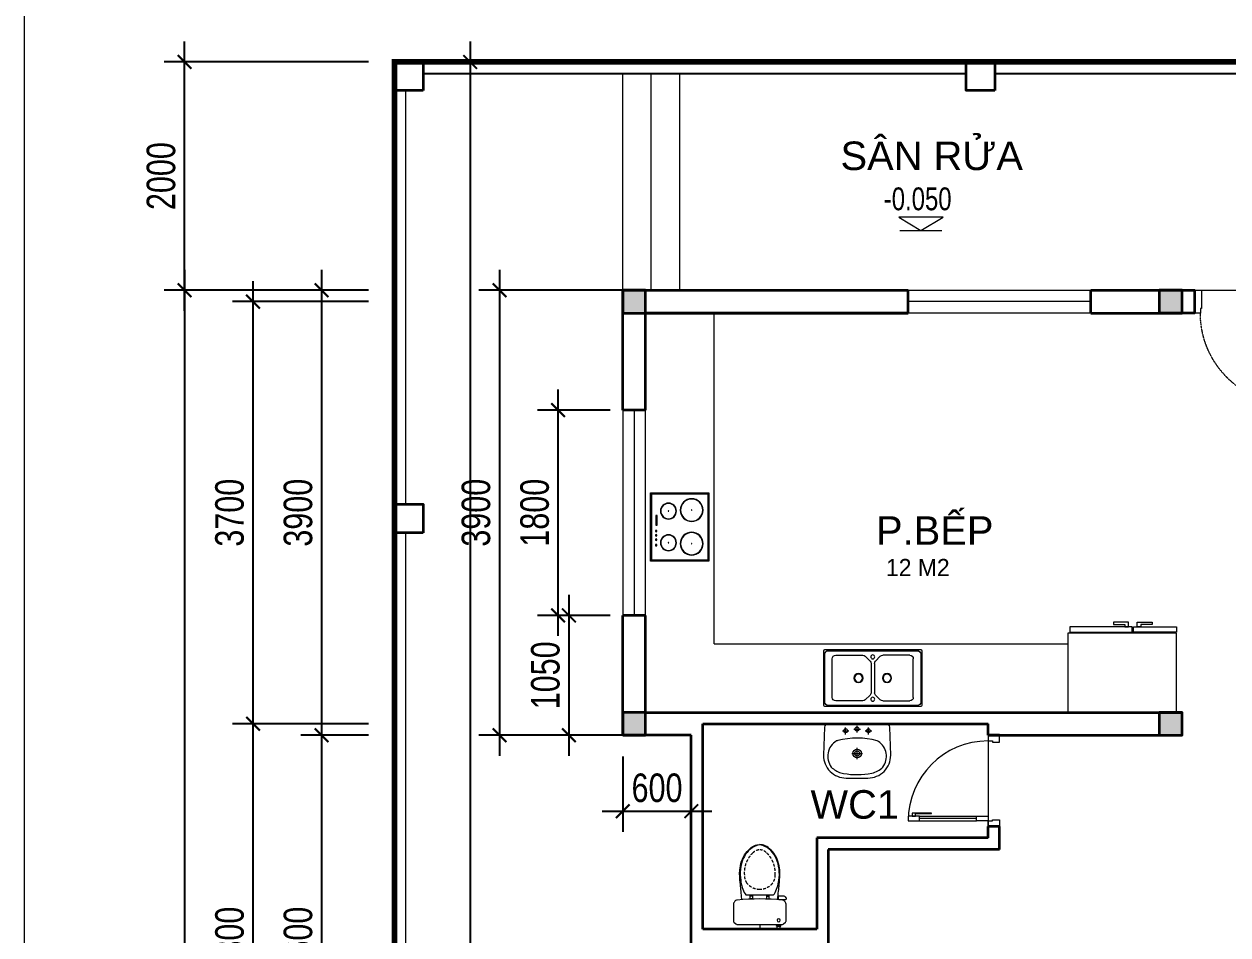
# Model space of a CAD drawing. Header units: millimetres. Extents: x 33748 to 451939, y -263262 to 62681.
# Drawn here: x 179867 to 190413, y -13495 to -5513 of the extents above; entities that cross this region are included whole.
import ezdxf

# ---------------------------------------------------------------- set-up
doc = ezdxf.new("R2010")
doc.units = ezdxf.units.MM
doc.header["$PDMODE"] = 98
for name, pattern in [('$AUDIT_BAD_LTYPE2', [0]), ('CENTER', [50.8, 31.75, -6.35, 6.35, -6.35]), ('DASHED', [0.75, 0.5, -0.25]), ('HIDDEN', [0.375, 0.25, -0.125]), ('xref-thap C (mb tang 32-2)$0$HIDDEN', [0.375, 0.25, -0.125]), ('Xref-VCMT-BT3 - tuong bao$0$HIDDEN', [0.375, 0.25, -0.125])]:
    doc.linetypes.add(name, pattern=pattern)
doc.layers.get('Defpoints').update_dxf_attribs({"color": 202, "lineweight": 13})
for name, color, linetype, lineweight in [('-CONCRETE', 1, 'Continuous', 35), ('-DOOR', 137, 'Continuous', 9), ('-FURNITURE', 46, 'Continuous', 9), ('-KH', 143, 'Continuous', 13), ('-LINE1', 7, 'Continuous', 18), ('-RANH GIOI KHU DAT', 12, 'CENTER', 18), ('-TEXT', 7, 'Continuous', 15), ('-WALL', 4, 'Continuous', 35), ('Bighome_khuat', 251, 'DASHED', 5)]:
    doc.layers.add(name, color=color, linetype=linetype, lineweight=lineweight)
for name, color, linetype in [('-HATCH CONCRETE', 54, 'Continuous'), ('12. NET DIM', 9, 'Continuous'), ('SOLO', 7, 'Continuous'), ('TEXT25', 2, 'Continuous')]:
    doc.layers.add(name, color=color, linetype=linetype)
doc.styles.add('1', font='arial.ttf')
doc.styles.add('AVANH', font='', dxfattribs={"width": 0.8})
doc.styles.get("Standard").update_dxf_attribs({"font": 'arial.ttf'})
doc.styles.add('T1', font='', dxfattribs={"height": 200})
doc.styles.get('AVANH').set_extended_font_data('.VnAvantH')
doc.styles.get('T1').set_extended_font_data('VNgeometric Light')
doc.dimstyles.new('C_100A3', dxfattribs={"dimscale": 100, "dimtxt": 2.5, "dimasz": 1.2, "dimexe": 1.8, "dimexo": 0, "dimgap": 0.75, "dimtad": 1, "dimdec": 0, "dimzin": 0, "dimdsep": 46, "dimtxsty": 'AVANH', "dimblk": 'ARCHTICK', "dimcen": 0, "dimdle": 1.8, "dimclrd": 256, "dimclre": 256, "dimclrt": 7, "dimadec": 0, "dimazin": 0, "dimtfac": 0.0001, "dimtdec": 0, "dimtix": 1, "dimtmove": 2, "dimatfit": 3, "dimldrblk": 'ARCHTICK', "dimfxl": 1.8, "dimtolj": 1, "dimtzin": 0, "dimarcsym": 0})

# ---------------------------------------------------------------- blocks, each defined once
blk = doc.blocks.new('A$C14986441')
at = {"ltscale": 3}
for p, q in [((240, 430), (-240, 430)), ((-250, 420), (-250, -420)), ((-200, 325), (-200, 87)), ((170, 355), (-170, 355)), ((200, 87), (200, 325)), ((250, -420), (250, 420)), ((-191, 66), (-149, 24)), ((-128, 15), (128, 15)), ((149, 24), (191, 66)), ((-200, -325), (-200, -87)), ((-191, -66), (-149, -24)), ((-128, -15), (128, -15)), ((149, -24), (191, -66)), ((200, -87), (200, -325)), ((170, -355), (-170, -355)), ((-240, -430), (240, -430))]:
    blk.add_line(p, q, dxfattribs=at)
blk.add_lwpolyline([(240, -390), (240, 390, 0.414214), (210, 420), (-210, 420, 0.414214), (-240, 390), (-240, -390, 0.414214), (-210, -420), (210, -420, 0.414214)], format="xyb", close=True, dxfattribs=at)
for centre, radius in [((0, 125), 40), ((0, 125), 35), ((-186, 0), 17.5), ((185, 0), 17.5), ((0, -125), 40), ((0, -125), 35)]:
    blk.add_circle(centre, radius, dxfattribs=at)
for centre, radius, start, end in [((-240, 420), 10, 90, 180), ((240, 420), 10, 0, 90), ((-170, 325), 30, 90, 180), ((170, 325), 30, 0, 90), ((-170, 87), 30, 180, 225), ((-128, 45), 30, 225, 270), ((128, 45), 30, 270, 315), ((170, 87), 30, 315, 0), ((-170, -87), 30, 135, 180), ((-128, -45), 30, 90, 135), ((128, -45), 30, 45, 90), ((170, -87), 30, 0, 45), ((-240, -420), 10, 180, 270), ((-170, -325), 30, 180, 270), ((170, -325), 30, 270, 0), ((240, -420), 10, 270, 0)]:
    blk.add_arc(centre, radius, start, end, dxfattribs=at)
blk = doc.blocks.new('A$C23F441E4')
at = {"ltscale": 3}
blk.add_lwpolyline([(-300, 0), (-300, -510), (300, -510), (300, 0), (-300, 0)], dxfattribs=at)
for points in [[(-290, -10), (-290, -500), (290, -500), (290, -10)], [(-100, -46), (-15, -46), (-15, -56), (-100, -56)]]:
    blk.add_lwpolyline(points, close=True, dxfattribs=at)
for centre, radius in [((-139, -156), 70), ((-139, -156), 67), ((37, -48), 6.6), ((74, -48), 6.6), ((139, -156), 70), ((139, -156), 67), ((112, -48), 6.6), ((160, -48), 6.6), ((-139, -156), 2), ((139, -156), 2), ((-147, -359), 100), ((-147, -359), 97), ((147, -359), 100), ((147, -359), 97), ((-147, -359), 2), ((147, -359), 2)]:
    blk.add_circle(centre, radius, dxfattribs=at)
blk = doc.blocks.new('A$C55AD6C8F')
at = {"ltscale": 3}
for p, q in [((-750, 574), (-750, 950)), ((-750, 950), (-704, 950)), ((-704, 950), (-704, 574)), ((0, 950), (-695, 950)), ((-695, 950), (-695, 0)), ((0, 0), (0, 950)), ((-704, 574), (-750, 574)), ((-750, 563), (-750, 18)), ((-704, 563), (-750, 563)), ((-704, 18), (-704, 563)), ((-750, 18), (-704, 18)), ((-695, 0), (0, 0))]:
    blk.add_line(p, q, dxfattribs=at)
at = {"ltscale": 3, "elevation": 0}
for points in [[(-750, 638), (-750, 607), (-790, 607), (-790, 738), (-771, 738), (-771, 638)], [(-750, 499), (-750, 530), (-790, 530), (-790, 399), (-771, 399), (-771, 499)]]:
    blk.add_lwpolyline(points, close=True, dxfattribs=at)
blk = doc.blocks.new('*U54')
at = {"color": 251}
blk.add_line((-70, 100), (-70, 700), dxfattribs=at)
for points in [[(-50, 0), (-50, 800), (-90, 800), (-90, 0)], [(-50, 100), (-90, 100), (-90, 700), (-50, 700)], [(-900, -200), (-840, -200), (-840, -40), (-850, -40), (-850, 0), (-900, 0)], [(0, -200), (-60, -200), (-60, -40), (-50, -40), (-50, 0), (0, 0)]]:
    blk.add_lwpolyline(points, close=True)
at = {"layer": 'Bighome_khuat', "linetype": 'Xref-VCMT-BT3 - tuong bao$0$HIDDEN'}
blk.add_arc((-50, 0), 800, 90, 180, dxfattribs=at)
blk = doc.blocks.new('A$Ca51cd422')
for p, q in [((195, 383), (195, 443)), ((267, 429), (324, 429)), ((295, 398), (295, 458)), ((395, 383), (395, 443)), ((167, 414), (224, 414)), ((367, 414), (424, 414)), ((249, 215), (342, 215)), ((295, 165), (295, 264))]:
    blk.add_line(p, q)
for points in [[(0, 200, 0.414214), (200, 0), (390, 0, 0.414214), (590, 200), (581, 446, 0.409799), (551, 475), (39, 475, 0.403607), (9, 446)], [(177, 40, 0.090773), (424, 43, 0.149887), (521, 96, 0.430722), (482, 321, 0.080637), (470, 327, 0.127732), (125, 329, 0.074208), (114, 325, 0.443092), (69, 96, 0.13364), (154, 46, 0.033617)]]:
    blk.add_lwpolyline(points, format="xyb", close=True)
for centre, radius in [((195, 414), 17.5), ((295, 429), 17.5), ((395, 414), 17.5), ((295, 215), 37.5), ((295, 215), 22.5), ((295, 215), 22.5)]:
    blk.add_circle(centre, radius)
blk = doc.blocks.new('A$C18091ED7')
for p, q in [((0, -42), (0, 0)), ((146, -27), (179, -27)), ((146, -27), (146, -30)), ((146, -30), (166, -30)), ((153, -37), (146, -30)), ((152, 0), (152, -27)), ((152, 0), (179, 0)), ((153, -37), (166, -37)), ((153, -40), (153, -37)), ((153, -40), (178, -40)), ((153, -40), (178, -40)), ((153, -40), (153, -42)), ((185, -30), (166, -30)), ((178, -37), (166, -37)), ((185, -30), (178, -37)), ((178, -37), (178, -40)), ((178, -40), (178, -42)), ((179, 0), (179, -27)), ((179, -27), (185, -27)), ((185, -27), (185, -30)), ((-83, -267), (-83, -300)), ((-83, -278), (-83, -288)), ((-61, -290), (-83, -290)), ((-63, -265), (-81, -265)), ((-61, -267), (-61, -300)), ((61, -267), (61, -300)), ((61, -290), (83, -290)), ((63, -265), (81, -265)), ((83, -267), (83, -300)), ((83, -278), (83, -288)), ((165, -262), (165, -290)), ((168, -260), (228, -260)), ((168, -292), (207, -292)), ((231, -274), (231, -262))]:
    blk.add_line(p, q)
for points in [[(230, -219, -0.137407), (225, -235), (222, -241, -0.236081), (198, -255, -0.051961), (-198, -255, -0.236081), (-222, -241), (-225, -235, -0.137407), (-230, -219), (-230, -72, -0.198912), (-226, -63), (-209, -46, -0.198912), (-200, -42), (0, -42), (200, -42, -0.198912), (209, -46), (226, -63, -0.198912), (230, -72)], [(144, -619, -0.212405), (26, -734, -0.027685), (-1, -739, -0.022279), (-26, -734, -0.212405), (-144, -619, -0.142796), (-167, -428, -0.093005), (-128, -309, -0.256439), (-111, -300), (0, -300), (111, -300, -0.256439), (128, -309, -0.093005), (167, -428, -0.142796)]]:
    blk.add_lwpolyline(points, format="xyb", close=True)
at = {"linetype": 'xref-thap C (mb tang 32-2)$0$HIDDEN', "ltscale": 100}
blk.add_lwpolyline([(61, -669, -0.199031), (0, -699, -0.199031), (-61, -669, -0.218924), (-132, -478, -0.153791), (-112, -404, -0.236701), (0, -348, -0.236701), (112, -404, -0.153791), (132, -478, -0.218924)], format="xyb", close=True, dxfattribs=at)
blk.add_circle((166, -78), 13.9)
for centre, radius, start, end in [((-81, -267), 1.98, 90, 180), ((-63, -267), 1.98, 0, 90), ((63, -267), 1.98, 90, 180), ((81, -267), 1.98, 0, 90), ((168, -262), 2.47, 90, 180), ((168, -290), 2.47, 180, 270), ((207, -277), 15.5, 270, 306.4659), ((168, -225), 80.1, 306.4659, 320.3123), ((228, -274), 2.47, 320.3123, 0)]:
    blk.add_arc(centre, radius, start, end)
for points in [[(-156, -259), (-157, -267), (-164, -328), (-169, -385), (-184, -528), (-136, -679), (-50, -735), (-20, -741), (0, -744)], [(156, -259), (157, -267), (164, -328), (169, -385), (184, -528), (136, -679), (50, -735), (20, -741), (0, -744)]]:
    blk.add_open_spline(points, degree=3, knots=[130.613938, 130.613938, 130.613938, 130.613938, 152.852109, 311.129351, 417.703951, 561.383393, 697.692632, 710.812262, 710.812262, 710.812262, 710.812262])
blk = doc.blocks.new('DANH COT')
at = {"layer": '-KH'}
blk.add_line((0, 0), (368, 0), dxfattribs=at)
blk.add_lwpolyline([(379, 118), (-11, 118), (184, 0)], close=True, dxfattribs=at)
blk.add_solid([(184, 0), (184, 118), (379, 118), (184, 0)], dxfattribs=at)
at = {"layer": '-TEXT', "style": '1', "width": 0.75}
blk.add_attdef('CAODO', (-142, 178), '', height=180, dxfattribs=at)
blk = doc.blocks.new('A$C5C575821')
at = {"layer": '-CONCRETE'}
h = blk.add_hatch(color=256, dxfattribs=at)
h.dxf.hatch_style = 1
h.paths.add_polyline_path([(0, 200), (0, 0), (200, 0), (200, 200)])
blk.add_lwpolyline([(0, 0), (200, 0), (200, 200), (0, 200)], close=True, dxfattribs=at)
blk = doc.blocks.new('LUOI M2')
at = {"layer": '-WALL'}
for p in [(-200, 13100), (4500, 13100), (9800, 13100), (-200, 9400), (4500, 9400), (9800, 9400), (-200, 5600), (4500, 5600), (9800, 5600), (-200, -200), (4500, -200), (9800, -200)]:
    blk.add_blockref('A$C5C575821', p, dxfattribs=at)
blk = doc.blocks.new('_ARCHTICK')
at = {"const_width": 0.15}
blk.add_lwpolyline([(-0.5, -0.5), (0.5, 0.5)], dxfattribs=at)
blk = doc.blocks.new('*D99')
at = {"layer": '12. NET DIM', "lineweight": -2, "transparency": 16777216}
for p, q in [((182473, -7665), (182473, -11925)), ((182885, -7845), (182293, -7845)), ((182885, -11745), (182293, -11745))]:
    blk.add_line(p, q, dxfattribs=at)
at = {"layer": 'Defpoints', "color": 0, "transparency": 16777216}
for p in [(182885, -7845), (182473, -11745), (182885, -11745)]:
    blk.add_point(p, dxfattribs=at)
at = {"layer": '12. NET DIM', "lineweight": -2, "transparency": 16777216, "xscale": 120, "yscale": 120, "zscale": 120}
for p, rotation in [((182473, -7845), 90), ((182473, -11745), 270)]:
    blk.add_blockref('_ARCHTICK', p, dxfattribs=dict(at, rotation=rotation))
at = {"layer": '12. NET DIM', "color": 7, "transparency": 16777216, "insert": (182268, -9795), "char_height": 250, "attachment_point": 5, "rotation": 90, "style": 'AVANH'}
blk.add_mtext('\\A1;3900', dxfattribs=at)
blk = doc.blocks.new('*D100')
at = {"layer": '12. NET DIM', "lineweight": -2, "transparency": 16777216}
for p, q in [((182473, -11565), (182473, -15525)), ((182885, -11745), (182293, -11745)), ((182885, -15345), (182293, -15345))]:
    blk.add_line(p, q, dxfattribs=at)
at = {"layer": 'Defpoints', "color": 0, "transparency": 16777216}
for p in [(182885, -11745), (182473, -15345), (182885, -15345)]:
    blk.add_point(p, dxfattribs=at)
at = {"layer": '12. NET DIM', "lineweight": -2, "transparency": 16777216, "xscale": 120, "yscale": 120, "zscale": 120}
for p, rotation in [((182473, -11745), 90), ((182473, -15345), 270)]:
    blk.add_blockref('_ARCHTICK', p, dxfattribs=dict(at, rotation=rotation))
at = {"layer": '12. NET DIM', "color": 7, "transparency": 16777216, "insert": (182268, -13545), "char_height": 250, "attachment_point": 5, "rotation": 90, "style": 'AVANH'}
blk.add_mtext('\\A1;3600', dxfattribs=at)
blk = doc.blocks.new('*D103')
at = {"layer": '12. NET DIM', "lineweight": -2, "transparency": 16777216}
for p, q in [((181873, -15625), (181873, -11465)), ((182885, -11645), (181693, -11645)), ((182885, -15445), (181693, -15445))]:
    blk.add_line(p, q, dxfattribs=at)
at = {"layer": 'Defpoints', "color": 0, "transparency": 16777216}
for p in [(181873, -11645), (182885, -11645), (182885, -15445)]:
    blk.add_point(p, dxfattribs=at)
at = {"layer": '12. NET DIM', "lineweight": -2, "transparency": 16777216, "xscale": 120, "yscale": 120, "zscale": 120}
for p, rotation in [((181873, -11645), 90), ((181873, -15445), 270)]:
    blk.add_blockref('_ARCHTICK', p, dxfattribs=dict(at, rotation=rotation))
at = {"layer": '12. NET DIM', "color": 7, "transparency": 16777216, "insert": (181668, -13545), "char_height": 250, "attachment_point": 5, "rotation": 90, "style": 'AVANH'}
blk.add_mtext('\\A1;3800', dxfattribs=at)
blk = doc.blocks.new('*D104')
at = {"layer": '12. NET DIM', "lineweight": -2, "transparency": 16777216}
for p, q in [((181873, -11825), (181873, -7765)), ((182885, -7945), (181693, -7945)), ((182885, -11645), (181693, -11645))]:
    blk.add_line(p, q, dxfattribs=at)
at = {"layer": 'Defpoints', "color": 0, "transparency": 16777216}
for p in [(181873, -7945), (182885, -7945), (182885, -11645)]:
    blk.add_point(p, dxfattribs=at)
at = {"layer": '12. NET DIM', "lineweight": -2, "transparency": 16777216, "xscale": 120, "yscale": 120, "zscale": 120}
for p, rotation in [((181873, -7945), 90), ((181873, -11645), 270)]:
    blk.add_blockref('_ARCHTICK', p, dxfattribs=dict(at, rotation=rotation))
at = {"layer": '12. NET DIM', "color": 7, "transparency": 16777216, "insert": (181668, -9795), "char_height": 250, "attachment_point": 5, "rotation": 90, "style": 'AVANH'}
blk.add_mtext('\\A1;3700', dxfattribs=at)
blk = doc.blocks.new('*D105')
at = {"layer": '12. NET DIM', "lineweight": -2, "transparency": 16777216}
for p, q in [((181273, -7665), (181273, -21525)), ((182885, -7845), (181093, -7845)), ((182885, -21345), (181093, -21345))]:
    blk.add_line(p, q, dxfattribs=at)
at = {"layer": 'Defpoints', "color": 0, "transparency": 16777216}
for p in [(182885, -7845), (181273, -21345), (182885, -21345)]:
    blk.add_point(p, dxfattribs=at)
at = {"layer": '12. NET DIM', "lineweight": -2, "transparency": 16777216, "xscale": 120, "yscale": 120, "zscale": 120}
for p, rotation in [((181273, -7845), 90), ((181273, -21345), 270)]:
    blk.add_blockref('_ARCHTICK', p, dxfattribs=dict(at, rotation=rotation))
at = {"layer": '12. NET DIM', "color": 7, "transparency": 16777216, "insert": (181068, -14595), "char_height": 250, "attachment_point": 5, "rotation": 90, "style": 'AVANH'}
blk.add_mtext('\\A1;13500', dxfattribs=at)
blk = doc.blocks.new('*D118')
at = {"layer": '12. NET DIM', "lineweight": -2, "transparency": 16777216}
for p, q in [((183775, -5665), (183775, -26025)), ((183112, -5845), (183955, -5845)), ((183112, -25845), (183955, -25845))]:
    blk.add_line(p, q, dxfattribs=at)
at = {"layer": 'Defpoints', "color": 0, "transparency": 16777216}
for p in [(183112, -5845), (183112, -25845), (183775, -25845)]:
    blk.add_point(p, dxfattribs=at)
at = {"layer": '12. NET DIM', "lineweight": -2, "transparency": 16777216, "xscale": 120, "yscale": 120, "zscale": 120}
for p, rotation in [((183775, -5845), 90), ((183775, -25845), 270)]:
    blk.add_blockref('_ARCHTICK', p, dxfattribs=dict(at, rotation=rotation))
at = {"layer": '12. NET DIM', "color": 7, "transparency": 16777216, "insert": (183571, -15845), "char_height": 250, "attachment_point": 5, "rotation": 90, "style": 'AVANH'}
blk.add_mtext('\\A1;20000', dxfattribs=at)
blk = doc.blocks.new('*D129')
at = {"layer": '12. NET DIM', "lineweight": -2, "transparency": 16777216}
for p, q in [((185112, -11930), (185112, -12591)), ((185712, -11930), (185712, -12591)), ((184932, -12411), (185892, -12411))]:
    blk.add_line(p, q, dxfattribs=at)
at = {"layer": 'Defpoints', "color": 0, "transparency": 16777216}
for p in [(185112, -11930), (185712, -11930), (185712, -12411)]:
    blk.add_point(p, dxfattribs=at)
at = {"layer": '12. NET DIM', "lineweight": -2, "transparency": 16777216, "xscale": 120, "yscale": 120, "zscale": 120, "rotation": 180}
blk.add_blockref('_ARCHTICK', (185112, -12411), dxfattribs=at)
at = {"layer": '12. NET DIM', "lineweight": -2, "transparency": 16777216, "xscale": 120, "yscale": 120, "zscale": 120}
blk.add_blockref('_ARCHTICK', (185712, -12411), dxfattribs=at)
at = {"layer": '12. NET DIM', "color": 7, "transparency": 16777216, "insert": (185412, -12207), "char_height": 250, "attachment_point": 5, "style": 'AVANH'}
blk.add_mtext('\\A1;600', dxfattribs=at)
blk = doc.blocks.new('*D136')
at = {"layer": '12. NET DIM', "lineweight": -2, "transparency": 16777216}
for p, q in [((181273, -8025), (181273, -5665)), ((182885, -5845), (181093, -5845)), ((182885, -7845), (181093, -7845))]:
    blk.add_line(p, q, dxfattribs=at)
at = {"layer": 'Defpoints', "color": 0, "transparency": 16777216}
for p in [(181273, -5845), (182885, -5845), (182885, -7845)]:
    blk.add_point(p, dxfattribs=at)
at = {"layer": '12. NET DIM', "lineweight": -2, "transparency": 16777216, "xscale": 120, "yscale": 120, "zscale": 120}
for p, rotation in [((181273, -5845), 90), ((181273, -7845), 270)]:
    blk.add_blockref('_ARCHTICK', p, dxfattribs=dict(at, rotation=rotation))
at = {"layer": '12. NET DIM', "color": 7, "transparency": 16777216, "insert": (181068, -6845), "char_height": 250, "attachment_point": 5, "rotation": 90, "style": 'AVANH'}
blk.add_mtext('\\A1;2000', dxfattribs=at)
blk = doc.blocks.new('*D214')
at = {"layer": '12. NET DIM', "lineweight": -2, "transparency": 16777216}
for p, q in [((184545, -10875), (184545, -8715)), ((185002, -8895), (184365, -8895)), ((185002, -10695), (184365, -10695))]:
    blk.add_line(p, q, dxfattribs=at)
at = {"layer": 'Defpoints', "color": 0, "transparency": 16777216}
for p in [(184545, -8895), (185002, -8895), (185002, -10695)]:
    blk.add_point(p, dxfattribs=at)
at = {"layer": '12. NET DIM', "lineweight": -2, "transparency": 16777216, "xscale": 120, "yscale": 120, "zscale": 120}
for p, rotation in [((184545, -8895), 90), ((184545, -10695), 270)]:
    blk.add_blockref('_ARCHTICK', p, dxfattribs=dict(at, rotation=rotation))
at = {"layer": '12. NET DIM', "color": 7, "transparency": 16777216, "insert": (184341, -9795), "char_height": 250, "attachment_point": 5, "rotation": 90, "style": 'AVANH'}
blk.add_mtext('\\A1;1800', dxfattribs=at)
blk = doc.blocks.new('*U432')
at = {"linetype": '$AUDIT_BAD_LTYPE2'}
for p, q in [((70, 100), (70, 600)), ((90, 600), (90, 100))]:
    blk.add_line(p, q, dxfattribs=at)
for points in [[(50, 600), (90, 600), (90, 700), (50, 700), (50, 600)], [(50, 603), (50, 100)], [(50, 100), (90, 100), (90, 0), (50, 0), (50, 100)]]:
    blk.add_lwpolyline(points)
for points in [[(118, 495), (118, 664), (90, 664), (90, 636), (113, 636), (113, 495)], [(0, 0), (50, 0), (50, -40), (60, -40), (60, -100), (0, -100)], [(800, 0), (750, 0), (750, -40), (740, -40), (740, -100), (800, -100)]]:
    blk.add_lwpolyline(points, close=True)
at = {"linetype": '$AUDIT_BAD_LTYPE2', "ltscale": 0.3}
blk.add_arc((50, 0), 700, 0, 90, dxfattribs=at)
blk = doc.blocks.new('*D836')
at = {"layer": '-HATCH CONCRETE', "lineweight": -2, "transparency": 16777216}
for p, q in [((184032, -7665), (184032, -11925)), ((185112, -7845), (183852, -7845)), ((185112, -11745), (183852, -11745))]:
    blk.add_line(p, q, dxfattribs=at)
at = {"layer": 'Defpoints', "color": 0, "transparency": 16777216}
for p in [(185112, -7845), (184032, -11745), (185112, -11745)]:
    blk.add_point(p, dxfattribs=at)
at = {"layer": '-HATCH CONCRETE', "lineweight": -2, "transparency": 16777216, "xscale": 120, "yscale": 120, "zscale": 120}
for p, rotation in [((184032, -7845), 90), ((184032, -11745), 270)]:
    blk.add_blockref('_ARCHTICK', p, dxfattribs=dict(at, rotation=rotation))
at = {"layer": '-HATCH CONCRETE', "color": 7, "transparency": 16777216, "insert": (183827, -9795), "char_height": 250, "attachment_point": 5, "rotation": 90, "style": 'AVANH'}
blk.add_mtext('\\A1;3900', dxfattribs=at)
blk = doc.blocks.new('ARCHTICK')
at = {"color": 0, "linetype": 'ByBlock', "const_width": 0.15}
blk.add_lwpolyline([(-0.5, -0.5), (0.5, 0.5)], dxfattribs=at)
blk = doc.blocks.new('*D841')
at = {"layer": '-HATCH CONCRETE', "lineweight": -2, "transparency": 16777216}
for p, q in [((184640, -10515), (184640, -11925)), ((185002, -10695), (184460, -10695)), ((185112, -11745), (184460, -11745))]:
    blk.add_line(p, q, dxfattribs=at)
at = {"layer": 'Defpoints', "color": 0, "transparency": 16777216}
for p in [(185002, -10695), (184640, -11745), (185112, -11745)]:
    blk.add_point(p, dxfattribs=at)
at = {"layer": '-HATCH CONCRETE', "lineweight": -2, "transparency": 16777216, "xscale": 120, "yscale": 120, "zscale": 120}
for p, rotation in [((184640, -10695), 90), ((184640, -11745), 270)]:
    blk.add_blockref('_ARCHTICK', p, dxfattribs=dict(at, rotation=rotation))
at = {"layer": '-HATCH CONCRETE', "color": 7, "transparency": 16777216, "insert": (184435, -11220), "char_height": 250, "attachment_point": 5, "rotation": 90, "style": 'AVANH'}
blk.add_mtext('\\A1;1050', dxfattribs=at)

msp = doc.modelspace()

# ---------------------------------------------------------------- linework, layer by layer
at = {"layer": '-DOOR'}
for points in [[(187611.8, -8044.8), (187611.8, -7844.8), (189211.9, -7844.8), (189211.9, -8044.8)], [(185311.9, -8894.9), (185111.9, -8894.9), (185111.9, -10694.9), (185311.9, -10694.9)]]:
    msp.add_lwpolyline(points, close=True, dxfattribs=at)
for points in [[(190011.6, -7844.8), (191021.6, -7844.8)], [(189211.9, -7944.8), (187611.8, -7944.8)], [(185211.9, -8894.9), (185211.9, -10694.9)], [(188311.9, -11745.1), (188311.9, -12545.1)]]:
    msp.add_lwpolyline(points, dxfattribs=at)
at = {"layer": '-FURNITURE'}
for q in [(185911.9, -8044.8), (189011.6, -10945.1)]:
    msp.add_line((185911.9, -10945.1), q, dxfattribs=at)
at = {"layer": '-LINE1', "ltscale": 10}
for p, q in [((183211.9, -9719.8), (183211.9, -6094.8)), ((183211.9, -13719.8), (183211.9, -9969.8))]:
    msp.add_line(p, q, dxfattribs=at)
at = {"layer": '-LINE1'}
for points in [[(185111.9, -7844.8), (185111.9, -5944.8)], [(185361.9, -7844.8), (185361.9, -5944.8)], [(185611.9, -7844.8), (185611.9, -5944.8)]]:
    msp.add_lwpolyline(points, dxfattribs=at)
at = {"layer": '-RANH GIOI KHU DAT', "linetype": 'HIDDEN', "ltscale": 10, "const_width": 50}
msp.add_lwpolyline([(183111.9, -5844.8), (200370.4, -5844.8), (200021.4, -20846.1), (194905.1, -25844.8), (183111.9, -25844.8), (183111.9, -5844.8)], dxfattribs=at)
at = {"layer": '-WALL'}
for p, q in [((185111.9, -7844.8), (187611.8, -7844.8)), ((185111.9, -8894.9), (185111.9, -7844.8)), ((189211.9, -8044.8), (189211.9, -7844.8)), ((189211.9, -7844.8), (190011.6, -7844.8)), ((185311.9, -8044.8), (187611.8, -8044.8)), ((185311.9, -8894.9), (185311.9, -8044.8)), ((187611.8, -8044.8), (185311.9, -8044.8)), ((189211.9, -8044.8), (190011.6, -8044.8)), ((190011.6, -8044.8), (189811.6, -8044.8)), ((185111.9, -11745.1), (185111.9, -10694.9)), ((185311.9, -11545.1), (185311.9, -10694.9)), ((185311.9, -11545.1), (190011.6, -11545.1)), ((185811.9, -11645.1), (188311.9, -11645.1)), ((185811.9, -13445.1), (185811.9, -11645.1)), ((188311.9, -11745.1), (188311.9, -11645.1)), ((185711.9, -11745.1), (185111.9, -11745.1)), ((185711.9, -15345.1), (185711.9, -11745.1)), ((188411.9, -11745.1), (188311.9, -11745.1)), ((188311.9, -11745.1), (189811.6, -11745.1)), ((188311.9, -12645.1), (188311.9, -12545.1)), ((188411.9, -12545.1), (188311.9, -12545.1)), ((188411.9, -12745.1), (188411.9, -12545.1)), ((188311.9, -12645.1), (186811.9, -12645.1)), ((186811.9, -12645.1), (186811.9, -13445.1)), ((186911.9, -12745.1), (186911.9, -13795.1)), ((188411.9, -12745.1), (186911.9, -12745.1)), ((186811.9, -13445.1), (185811.9, -13445.1))]:
    msp.add_line(p, q, dxfattribs=at)
for points in [[(183361.9, -6094.8), (183111.9, -6094.8), (183111.9, -5844.8), (183361.9, -5844.8)], [(188370.4, -6094.8), (188120.4, -6094.8), (188120.4, -5844.8), (188370.4, -5844.8)], [(183361.9, -9969.8), (183111.9, -9969.8), (183111.9, -9719.8), (183361.9, -9719.8)]]:
    msp.add_lwpolyline(points, close=True, dxfattribs=at)
for points in [[(187611.8, -8044.8), (187611.8, -7844.8)], [(189811.6, -7844.8), (190121.6, -7844.8), (190121.6, -8044.8), (189811.6, -8044.8)], [(185311.9, -8894.9), (185111.9, -8894.9)], [(185311.9, -10694.9), (185111.9, -10694.9)]]:
    msp.add_lwpolyline(points, dxfattribs=at)
at = {"layer": 'Defpoints'}
msp.add_lwpolyline([(226907.2, -29645.1), (226907.2, 3618.9), (179867.2, 3618.9), (179867.2, -29645.1)], close=True, dxfattribs=at)
at = {"layer": 'SOLO'}
for p, q in [((183361.9, -5944.8), (188120.4, -5944.8)), ((188370.4, -5944.8), (192120.4, -5944.8))]:
    msp.add_line(p, q, dxfattribs=at)

# ---------------------------------------------------------------- block references
at = {"layer": '-CONCRETE'}
msp.add_blockref('LUOI M2', (185311.9, -21145.1), dxfattribs=at)
at = {"layer": '-DOOR', "xscale": -1, "rotation": 180}
msp.add_blockref('*U54', (191021.6, -8044.8), dxfattribs=at)
at = {"layer": '-DOOR', "rotation": 90.00000001004943}
msp.add_blockref('*U432', (188311.9, -12545.1), dxfattribs=at)
at = {"layer": '-FURNITURE', "xscale": -1}
for name, p, rotation in [('A$C23F441E4', (185356.2, -9919.3), 90), ('A$C14986441', (187301.9, -11244.1), 90), ('A$C18091ED7', (186311.9, -13445.1), 180)]:
    msp.add_blockref(name, p, dxfattribs=dict(at, rotation=rotation))
at = {"layer": '-FURNITURE', "rotation": 270}
msp.add_blockref('A$C55AD6C8F', (189011.6, -11545.1), dxfattribs=at)
at = {"layer": '-FURNITURE'}
msp.add_blockref('A$Ca51cd422', (186869.4, -12120.1), dxfattribs=at)
at = {"layer": '-WALL'}
ref = msp.add_blockref('DANH COT', (187540.2, -7322.2), dxfattribs=at)
ref.add_attrib('CAODO', '-0.050', (187398.2, -7144.3), dxfattribs={"layer": '-TEXT', "height": 200, "style": '1', "width": 0.75})

# ---------------------------------------------------------------- texts
at = {"layer": '-TEXT', "color": 2}
for s, p in [('SÂN RỬA', (187019.3, -6792.1)), ('P.BẾP', (187330.4, -10076.2)), ('WC1', (186756.2, -12476.4))]:
    msp.add_text(s, height=250, dxfattribs=at).set_placement(p)
at = {"layer": 'TEXT25', "style": 'T1'}
msp.add_text('12 M2', height=150, rotation=360, dxfattribs=at).set_placement((187417.9, -10349.8))

# ---------------------------------------------------------------- dimensions: what is measured, and where the dimension line sits
at = {"layer": '-HATCH CONCRETE'}
for base, p1, picture, middle in [((184031.6, -11745.1), (185111.9, -7844.8), '*D836', (183827.3, -9794.9)), ((184639.6, -11745.1), (185002.1, -10694.9), '*D841', (184435.3, -11220))]:
    dim = msp.add_linear_dim(base=base, p1=p1, p2=(185111.9, -11745.1), angle=90, dimstyle='C_100A3', override={"dimldrblk": 'ARCHTICK'}, dxfattribs=at)
    dim.commit()
    dim.dimension.update_dxf_attribs({"geometry": picture, "text_midpoint": middle})
at = {"layer": '12. NET DIM'}
for base, p1, p2, picture, middle in [((181272.6, -5844.8), (182885.2, -7844.8), (182885.2, -5844.8), '*D136', (181068.3, -6844.8)), ((183775.3, -25844.8), (183111.9, -5844.8), (183111.9, -25844.8), '*D118', (183571, -15844.8)), ((181272.6, -21345.1), (182885.2, -7844.8), (182885.2, -21345.1), '*D105', (181068.3, -14594.9)), ((182472.6, -11745.1), (182885.2, -7844.8), (182885.2, -11745.1), '*D99', (182268.3, -9794.9)), ((181872.6, -7944.8), (182885.2, -11645.1), (182885.2, -7944.8), '*D104', (181668.3, -9794.9)), ((184545, -8894.9), (185002.1, -10694.9), (185002.1, -8894.9), '*D214', (184340.7, -9794.9)), ((181872.6, -11645.1), (182885.2, -15445.1), (182885.2, -11645.1), '*D103', (181668.3, -13545.1)), ((182472.6, -15345.1), (182885.2, -11745.1), (182885.2, -15345.1), '*D100', (182268.3, -13545.1))]:
    dim = msp.add_linear_dim(base=base, p1=p1, p2=p2, angle=90, dimstyle='C_100A3', dxfattribs=at)
    dim.commit()
    dim.dimension.update_dxf_attribs({"geometry": picture, "text_midpoint": middle})
dim = msp.add_linear_dim(base=(185711.9, -12411), p1=(185111.9, -11930), p2=(185711.9, -11930), dimstyle='C_100A3', dxfattribs=at)
dim.commit()
dim.dimension.update_dxf_attribs({"geometry": '*D129', "text_midpoint": (185411.9, -12206.7)})

doc.saveas('drawing.dxf')
